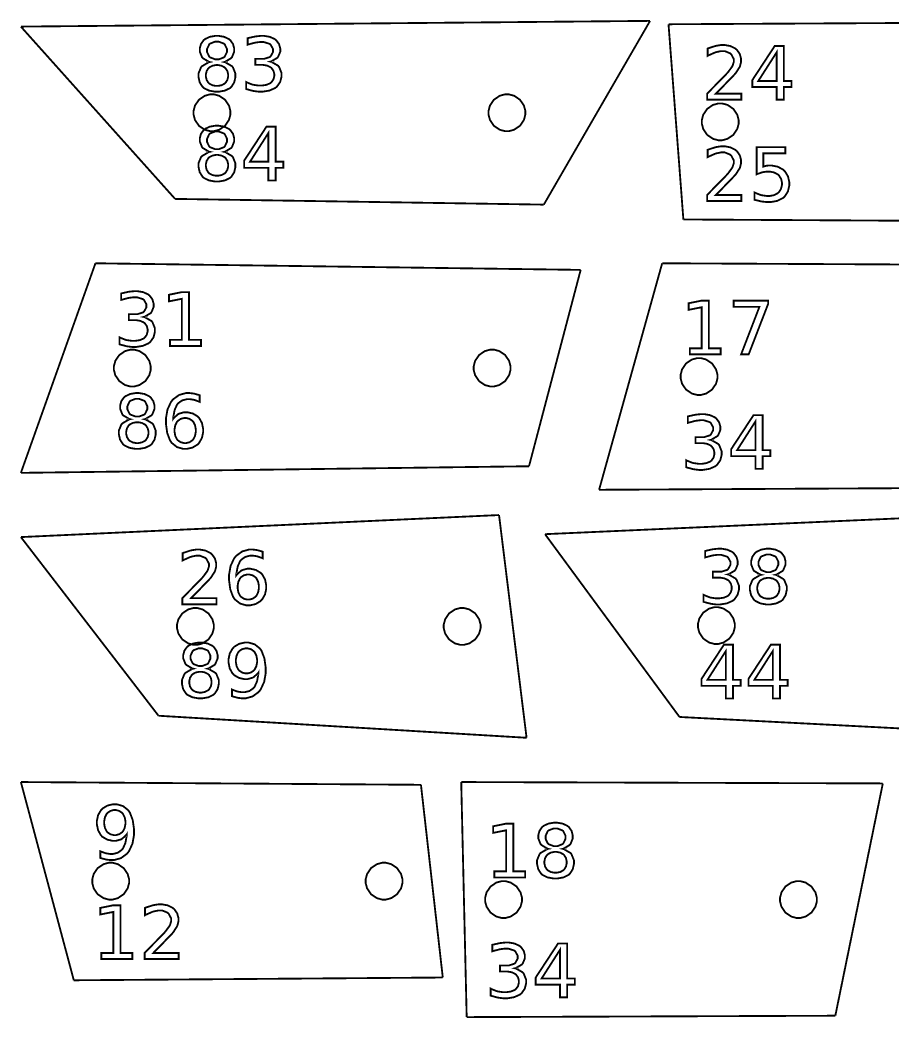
# Model space of a CAD drawing. Extents: x 0 to 51.8, y 1.6 to 26.8.
# Drawn here: x -0.01 to 4.92, y 3.12 to 8.76 of the extents above; entities that cross this region are included whole.
import ezdxf

# ---------------------------------------------------------------- set-up
doc = ezdxf.new("R2010")
doc.units = 0
doc.layers.get('0').update_dxf_attribs({"linetype": 'CONTINUOUS'})

msp = doc.modelspace()

# ---------------------------------------------------------------- linework, layer by layer
at = {"color": 0, "const_width": 0.010417}
for points in [[(0, 8.72185), (3.55479, 8.75418)], [(3.55479, 8.75418), (2.95437, 7.71636)], [(3.65896, 8.73508), (7.17275, 8.75418)], [(3.65896, 8.73508), (3.74289, 7.63254)], [(0, 8.72185), (0.871311, 7.74869)], [(0.871311, 7.74869), (2.95437, 7.71636)], [(3.74289, 7.63254), (7.09657, 7.6135)], [(0.421224, 7.3851), (0, 6.20133)], [(0.421224, 7.3851), (3.16254, 7.34776)], [(3.6231, 7.3851), (3.26671, 6.10574)], [(3.6231, 7.3851), (6.3916, 7.37121)], [(3.16254, 7.34776), (2.87067, 6.23867)], [(0, 6.20133), (2.87067, 6.23867)], [(3.26671, 6.10574), (5.89903, 6.11963)], [(0, 5.8386), (2.70139, 5.96306)], [(2.70139, 5.96306), (2.85704, 4.70503)], [(2.96121, 5.85504), (5.384, 5.96306)], [(0, 5.8386), (0.777669, 4.82949)], [(2.96121, 5.85504), (3.72103, 4.8226)], [(0.777669, 4.82949), (2.85704, 4.70503)], [(3.72103, 4.8226), (5.8035, 4.71457)], [(0, 4.45508), (2.26025, 4.43946)], [(0, 4.45508), (0.299046, 3.33535)], [(2.48779, 4.45508), (4.86968, 4.44721)], [(2.48779, 4.45508), (2.51861, 3.12733)], [(2.26025, 4.43946), (2.38363, 3.35097)], [(4.86968, 4.44721), (4.60129, 3.13519)], [(0.299046, 3.33535), (2.38363, 3.35097)], [(2.51861, 3.12733), (4.60129, 3.13519)]]:
    msp.add_lwpolyline(points, dxfattribs=at)
at = {"color": 1, "const_width": 0.010417}
for points in [[(1.06684, 8.52192), (1.06239, 8.523), (1.02805, 8.54346), (1.02561, 8.54644), (1.02311, 8.54949), (1.01085, 8.5804), (1.01085, 8.59071), (1.01085, 8.5989), (1.01725, 8.62332), (1.03233, 8.64475), (1.03668, 8.64822), (1.04102, 8.65181), (1.06744, 8.66417), (1.09771, 8.66949), (1.10786, 8.66949), (1.11795, 8.66949), (1.14827, 8.66417), (1.1747, 8.65181), (1.17904, 8.64822), (1.18338, 8.64475), (1.19857, 8.62332), (1.20508, 8.5989), (1.20508, 8.59071), (1.20508, 8.57964), (1.19276, 8.54949), (1.19032, 8.54644), (1.18782, 8.54346), (1.15365, 8.523), (1.14931, 8.52192), (1.15424, 8.52078), (1.19276, 8.49815), (1.19553, 8.49479), (1.19824, 8.49149), (1.21202, 8.45719), (1.21202, 8.44575), (1.21202, 8.43599), (1.20524, 8.40662), (1.18956, 8.38178), (1.18511, 8.37782), (1.18061, 8.37392), (1.15229, 8.36025), (1.11892, 8.35439), (1.10786, 8.35439), (1.09673, 8.35439), (1.06342, 8.36025), (1.0351, 8.37392), (1.0306, 8.37782), (1.0261, 8.38178), (1.01036, 8.40662), (1.00369, 8.43599), (1.00369, 8.44575), (1.00369, 8.45801), (1.01758, 8.49149), (1.0204, 8.49479), (1.02317, 8.49815), (1.06185, 8.52078), (1.06684, 8.52192)], [(1.05187, 8.58681), (1.05187, 8.57764), (1.06413, 8.55236), (1.06662, 8.55013), (1.06907, 8.54796), (1.09814, 8.53689), (1.10786, 8.53689), (1.11822, 8.53689), (1.14681, 8.54796), (1.14931, 8.55013), (1.1518, 8.55236), (1.16428, 8.57824), (1.16428, 8.58681), (1.16428, 8.59603), (1.1518, 8.62153), (1.14931, 8.62369), (1.14681, 8.62592), (1.11757, 8.63693), (1.10786, 8.63693), (1.09755, 8.63693), (1.06907, 8.62592), (1.06662, 8.62369), (1.06413, 8.62153), (1.05187, 8.59549), (1.05187, 8.58681)], [(1.40983, 8.52408), (1.41471, 8.52306), (1.45307, 8.50119), (1.45583, 8.49783), (1.45861, 8.49451), (1.47254, 8.46007), (1.47254, 8.44857), (1.47254, 8.43864), (1.46474, 8.40869), (1.44667, 8.38303), (1.44151, 8.3789), (1.43636, 8.37483), (1.40408, 8.36051), (1.36621, 8.35439), (1.35362, 8.35439), (1.3438, 8.35439), (1.31771, 8.35764), (1.31434, 8.35829), (1.31098, 8.35894), (1.27604, 8.36817), (1.27246, 8.36936), (1.27246, 8.40907), (1.27528, 8.40744), (1.30659, 8.39475), (1.31, 8.39388), (1.31337, 8.39307), (1.34272, 8.38889), (1.35254, 8.38889), (1.361, 8.38889), (1.3865, 8.39268), (1.40799, 8.40158), (1.41135, 8.40408), (1.41471, 8.40668), (1.42649, 8.4229), (1.43153, 8.44217), (1.43153, 8.44857), (1.43153, 8.45458), (1.42681, 8.4725), (1.41581, 8.48796), (1.41265, 8.49046), (1.4095, 8.493), (1.39019, 8.50185), (1.36778, 8.50564), (1.36035, 8.50564), (1.32498, 8.50564), (1.32498, 8.5395), (1.36209, 8.5395), (1.37364, 8.5395), (1.4056, 8.54964), (1.40831, 8.55165), (1.41103, 8.55371), (1.42458, 8.5784), (1.42458, 8.58658), (1.42458, 8.59554), (1.41064, 8.62033), (1.40787, 8.6224), (1.40511, 8.62451), (1.37153, 8.63499), (1.36035, 8.63499), (1.35129, 8.63499), (1.32731, 8.63194), (1.32411, 8.63129), (1.32086, 8.63069), (1.28543, 8.6211), (1.28158, 8.61979), (1.28158, 8.65647), (1.28548, 8.65756), (1.32199, 8.66569), (1.32541, 8.66624), (1.32883, 8.66678), (1.3552, 8.66949), (1.36404, 8.66949), (1.37451, 8.66949), (1.40593, 8.66417), (1.43349, 8.65181), (1.43804, 8.64822), (1.4426, 8.64469), (1.45856, 8.62321), (1.46539, 8.59885), (1.46539, 8.59071), (1.46539, 8.58008), (1.45324, 8.55111), (1.45085, 8.54818), (1.44846, 8.54531), (1.41428, 8.52522), (1.40983, 8.52408)], [(3.92692, 8.34332), (4.07036, 8.34332), (4.07036, 8.30881), (3.87765, 8.30881), (3.87765, 8.34332), (3.88151, 8.34739), (3.90511, 8.37175), (3.93451, 8.40164), (3.94125, 8.40842), (3.94797, 8.41525), (3.97418, 8.44194), (3.99029, 8.45899), (3.99203, 8.46094), (3.99528, 8.46463), (4.01828, 8.49593), (4.01958, 8.49849), (4.02089, 8.50108), (4.02761, 8.52175), (4.02761, 8.52865), (4.02761, 8.53851), (4.01329, 8.56565), (4.01047, 8.56814), (4.00765, 8.57075), (3.97657, 8.58356), (3.96619, 8.58356), (3.956, 8.58356), (3.92899, 8.57796), (3.9254, 8.57682), (3.92182, 8.57574), (3.88368, 8.55871), (3.87961, 8.55643), (3.87961, 8.59788), (3.88374, 8.59956), (3.92225, 8.61203), (3.92583, 8.61285), (3.92942, 8.61372), (3.95649, 8.61806), (3.96556, 8.61806), (3.97607, 8.61806), (4.00782, 8.61214), (4.03597, 8.59836), (4.04064, 8.5944), (4.04531, 8.5905), (4.06174, 8.56694), (4.06885, 8.54036), (4.06885, 8.53147), (4.06885, 8.52257), (4.06288, 8.49869), (4.06168, 8.49588), (4.06049, 8.49311), (4.03933, 8.46018), (4.03629, 8.45638), (4.03543, 8.4554), (4.02556, 8.44493), (4.00831, 8.42703), (4.00375, 8.42231), (3.99918, 8.41764), (3.97092, 8.38846), (3.93517, 8.35178), (3.92692, 8.34332)], [(4.25906, 8.61263), (4.31071, 8.61263), (4.31071, 8.41471), (4.35411, 8.41471), (4.35411, 8.38043), (4.31071, 8.38043), (4.31071, 8.30881), (4.26992, 8.30881), (4.26992, 8.38043), (4.13276, 8.38043), (4.13276, 8.42014), (4.25906, 8.61263)], [(4.26992, 8.57682), (4.16618, 8.41471), (4.26992, 8.41471), (4.26992, 8.57682)], [(1.10786, 8.50456), (1.10129, 8.50456), (1.08165, 8.5006), (1.06462, 8.49138), (1.06185, 8.48872), (1.05903, 8.48611), (1.04926, 8.47017), (1.04514, 8.45187), (1.04514, 8.44575), (1.04514, 8.43961), (1.04926, 8.42117), (1.05903, 8.40517), (1.06185, 8.40256), (1.06462, 8.39996), (1.08165, 8.39085), (1.10129, 8.38693), (1.10786, 8.38693), (1.11437, 8.38693), (1.13406, 8.39085), (1.15126, 8.39996), (1.15408, 8.40256), (1.1569, 8.40522), (1.16677, 8.42128), (1.17101, 8.43967), (1.17101, 8.44575), (1.17101, 8.45187), (1.16677, 8.47017), (1.1569, 8.48611), (1.15408, 8.48872), (1.15126, 8.49138), (1.13412, 8.5006), (1.11442, 8.50456), (1.10786, 8.50456)], [(1.06684, 8.01454), (1.06239, 8.01563), (1.02805, 8.03608), (1.02561, 8.03907), (1.02311, 8.0421), (1.01085, 8.07303), (1.01085, 8.08333), (1.01085, 8.09153), (1.01725, 8.11594), (1.03233, 8.13737), (1.03668, 8.14085), (1.04102, 8.14442), (1.06744, 8.15679), (1.09771, 8.16211), (1.10786, 8.16211), (1.11795, 8.16211), (1.14827, 8.15679), (1.1747, 8.14442), (1.17904, 8.14085), (1.18338, 8.13737), (1.19857, 8.11594), (1.20508, 8.09153), (1.20508, 8.08333), (1.20508, 8.07226), (1.19276, 8.0421), (1.19032, 8.03907), (1.18782, 8.03608), (1.15365, 8.01563), (1.14931, 8.01454), (1.15424, 8.0134), (1.19276, 7.99078), (1.19553, 7.98742), (1.19824, 7.9841), (1.21202, 7.94982), (1.21202, 7.93837), (1.21202, 7.9286), (1.20524, 7.89925), (1.18956, 7.8744), (1.18511, 7.87044), (1.18061, 7.86654), (1.15229, 7.85286), (1.11892, 7.847), (1.10786, 7.847), (1.09673, 7.847), (1.06342, 7.85286), (1.0351, 7.86654), (1.0306, 7.87044), (1.0261, 7.8744), (1.01036, 7.89925), (1.00369, 7.9286), (1.00369, 7.93837), (1.00369, 7.95063), (1.01758, 7.9841), (1.0204, 7.98742), (1.02317, 7.99078), (1.06185, 8.0134), (1.06684, 8.01454)], [(1.05187, 8.07943), (1.05187, 8.07026), (1.06413, 8.04497), (1.06662, 8.04275), (1.06907, 8.04058), (1.09814, 8.02951), (1.10786, 8.02951), (1.11822, 8.02951), (1.14681, 8.04058), (1.14931, 8.04275), (1.1518, 8.04497), (1.16428, 8.07086), (1.16428, 8.07943), (1.16428, 8.08865), (1.1518, 8.11415), (1.14931, 8.11632), (1.14681, 8.11854), (1.11757, 8.12956), (1.10786, 8.12956), (1.09755, 8.12956), (1.06907, 8.11854), (1.06662, 8.11632), (1.06413, 8.11415), (1.05187, 8.08811), (1.05187, 8.07943)], [(1.38748, 8.15668), (1.43912, 8.15668), (1.43912, 7.95876), (1.48253, 7.95876), (1.48253, 7.92449), (1.43912, 7.92449), (1.43912, 7.85286), (1.39833, 7.85286), (1.39833, 7.92449), (1.26118, 7.92449), (1.26118, 7.96419), (1.38748, 8.15668)], [(1.39833, 8.12088), (1.2946, 7.95876), (1.39833, 7.95876), (1.39833, 8.12088)], [(3.92692, 7.77121), (4.07036, 7.77121), (4.07036, 7.73671), (3.87765, 7.73671), (3.87765, 7.77121), (3.88151, 7.77528), (3.90511, 7.79964), (3.93451, 7.82954), (3.94125, 7.83632), (3.94797, 7.84315), (3.97418, 7.86985), (3.99029, 7.88687), (3.99203, 7.88883), (3.99528, 7.89253), (4.01828, 7.92383), (4.01958, 7.92637), (4.02089, 7.92899), (4.02761, 7.94965), (4.02761, 7.95654), (4.02761, 7.96642), (4.01329, 7.99354), (4.01047, 7.99604), (4.00765, 7.99864), (3.97657, 8.01144), (3.96619, 8.01144), (3.956, 8.01144), (3.92899, 8.00586), (3.9254, 8.00472), (3.92182, 8.00364), (3.88368, 7.9866), (3.87961, 7.98432), (3.87961, 8.02576), (3.88374, 8.02746), (3.92225, 8.03993), (3.92583, 8.04075), (3.92942, 8.04161), (3.95649, 8.04596), (3.96556, 8.04596), (3.97607, 8.04596), (4.00782, 8.04004), (4.03597, 8.02626), (4.04064, 8.02229), (4.04531, 8.01839), (4.06174, 7.99485), (4.06885, 7.96826), (4.06885, 7.95936), (4.06885, 7.95047), (4.06288, 7.9266), (4.06168, 7.92378), (4.06049, 7.92101), (4.03933, 7.88807), (4.03629, 7.88428), (4.03543, 7.88331), (4.02556, 7.87283), (4.00831, 7.85493), (4.00375, 7.85021), (3.99918, 7.84554), (3.97092, 7.81635), (3.93517, 7.77968), (3.92692, 7.77121)], [(4.15728, 8.04053), (4.31874, 8.04053), (4.31874, 8.00581), (4.19504, 8.00581), (4.19504, 7.93138), (4.1965, 7.93192), (4.21132, 7.93571), (4.21283, 7.93593), (4.21431, 7.93619), (4.22667, 7.93744), (4.23085, 7.93744), (4.24219, 7.93744), (4.27632, 7.93044), (4.30637, 7.91411), (4.31136, 7.90944), (4.31629, 7.90483), (4.33361, 7.87674), (4.3411, 7.84483), (4.3411, 7.83415), (4.3411, 7.82329), (4.33344, 7.79058), (4.3156, 7.76253), (4.31049, 7.75797), (4.30539, 7.75347), (4.27376, 7.73763), (4.23682, 7.73085), (4.22456, 7.73085), (4.21479, 7.73085), (4.18875, 7.73356), (4.18549, 7.7341), (4.18218, 7.73465), (4.148, 7.74278), (4.14447, 7.74388), (4.14447, 7.7851), (4.14751, 7.78347), (4.17919, 7.771), (4.18246, 7.77012), (4.18571, 7.76938), (4.21419, 7.76535), (4.22368, 7.76535), (4.2315, 7.76535), (4.2551, 7.76997), (4.27582, 7.78076), (4.27924, 7.78381), (4.28267, 7.78694), (4.29465, 7.80572), (4.29986, 7.82704), (4.29986, 7.83415), (4.29986, 7.84125), (4.29465, 7.86253), (4.28267, 7.88124), (4.27924, 7.88428), (4.27582, 7.88743), (4.2551, 7.89828), (4.2315, 7.90294), (4.22368, 7.90294), (4.21544, 7.90294), (4.19342, 7.8999), (4.19069, 7.89925), (4.18799, 7.89865), (4.1601, 7.88926), (4.15728, 7.88797), (4.15728, 8.04053)], [(1.10786, 7.99718), (1.10129, 7.99718), (1.08165, 7.99322), (1.06462, 7.984), (1.06185, 7.98133), (1.05903, 7.97874), (1.04926, 7.96278), (1.04514, 7.9445), (1.04514, 7.93837), (1.04514, 7.93224), (1.04926, 7.91379), (1.05903, 7.89779), (1.06185, 7.89518), (1.06462, 7.89258), (1.08165, 7.88346), (1.10129, 7.87956), (1.10786, 7.87956), (1.11437, 7.87956), (1.13406, 7.88346), (1.15126, 7.89258), (1.15408, 7.89518), (1.1569, 7.89785), (1.16677, 7.9139), (1.17101, 7.93229), (1.17101, 7.93837), (1.17101, 7.9445), (1.16677, 7.96278), (1.1569, 7.97874), (1.15408, 7.98133), (1.15126, 7.984), (1.13412, 7.99322), (1.11442, 7.99718), (1.10786, 7.99718)], [(0.694444, 7.08208), (0.699328, 7.08106), (0.737685, 7.05919), (0.740451, 7.05583), (0.743218, 7.05251), (0.757161, 7.01807), (0.757161, 7.00657), (0.757161, 6.99664), (0.749349, 6.96669), (0.731282, 6.94103), (0.726129, 6.9369), (0.720975, 6.93283), (0.688693, 6.91851), (0.650825, 6.91238), (0.638237, 6.91238), (0.628418, 6.91238), (0.602322, 6.91564), (0.598958, 6.91629), (0.595594, 6.91694), (0.560656, 6.92617), (0.557075, 6.92736), (0.557075, 6.96707), (0.559896, 6.96544), (0.5912, 6.95275), (0.594618, 6.95188), (0.597982, 6.95107), (0.627333, 6.94689), (0.637153, 6.94689), (0.645617, 6.94689), (0.671115, 6.95068), (0.6926, 6.95958), (0.695964, 6.96208), (0.699328, 6.96468), (0.7111, 6.9809), (0.716146, 7.00017), (0.716146, 7.00657), (0.716146, 7.01258), (0.711426, 7.03049), (0.700412, 7.04596), (0.697265, 7.04844), (0.694119, 7.051), (0.674804, 7.05985), (0.652399, 7.06364), (0.644965, 7.06364), (0.609592, 7.06364), (0.609592, 7.0975), (0.646701, 7.0975), (0.658257, 7.0975), (0.690213, 7.10764), (0.692925, 7.10965), (0.695637, 7.11171), (0.709201, 7.13639), (0.709201, 7.14458), (0.709201, 7.15354), (0.695258, 7.17833), (0.692492, 7.18039), (0.689725, 7.18251), (0.656142, 7.19299), (0.644965, 7.19299), (0.635906, 7.19299), (0.611925, 7.18994), (0.608724, 7.18929), (0.605469, 7.18869), (0.570042, 7.1791), (0.566189, 7.17779), (0.566189, 7.21446), (0.570096, 7.21556), (0.606608, 7.22368), (0.610026, 7.22424), (0.613444, 7.22478), (0.639811, 7.22749), (0.648654, 7.22749), (0.659125, 7.22749), (0.690539, 7.22217), (0.718099, 7.20979), (0.722657, 7.20622), (0.727214, 7.20269), (0.743164, 7.18121), (0.75, 7.15685), (0.75, 7.14871), (0.75, 7.13807), (0.737847, 7.1091), (0.73546, 7.10618), (0.733074, 7.10331), (0.698893, 7.08322), (0.694444, 7.08208)], [(0.842339, 6.95275), (0.909614, 6.95275), (0.909614, 7.18451), (0.836481, 7.16997), (0.836481, 7.20731), (0.909179, 7.22206), (0.950196, 7.22206), (0.950196, 6.95275), (1.01725, 6.95275), (1.01725, 6.91824), (0.842339, 6.91824), (0.842339, 6.95275)], [(3.77892, 6.90489), (3.84619, 6.90489), (3.84619, 7.13667), (3.77306, 7.12213), (3.77306, 7.15944), (3.84576, 7.17421), (3.88678, 7.17421), (3.88678, 6.90489), (3.95383, 6.90489), (3.95383, 6.87039), (3.77892, 6.87039), (3.77892, 6.90489)], [(4.02686, 7.17421), (4.22217, 7.17421), (4.22217, 7.15662), (4.11171, 6.87039), (4.06896, 6.87039), (4.17269, 7.13949), (4.02686, 7.13949), (4.02686, 7.17421)], [(0.616754, 6.5045), (0.612304, 6.50558), (0.577963, 6.52604), (0.575521, 6.52903), (0.573025, 6.53207), (0.560764, 6.56299), (0.560764, 6.57329), (0.560764, 6.58149), (0.567165, 6.6059), (0.582249, 6.62733), (0.586589, 6.63081), (0.590929, 6.63439), (0.61735, 6.64675), (0.647624, 6.65207), (0.657769, 6.65207), (0.66786, 6.65207), (0.698188, 6.64675), (0.72461, 6.63439), (0.72895, 6.63081), (0.73329, 6.62733), (0.748481, 6.6059), (0.754992, 6.58149), (0.754992, 6.57329), (0.754992, 6.56222), (0.742676, 6.53207), (0.740235, 6.52903), (0.737739, 6.52604), (0.70356, 6.50558), (0.699219, 6.5045), (0.704156, 6.50336), (0.742676, 6.48074), (0.745443, 6.47738), (0.748156, 6.47407), (0.761936, 6.43978), (0.761936, 6.42833), (0.761936, 6.41857), (0.755154, 6.38921), (0.739475, 6.36436), (0.735026, 6.3604), (0.730524, 6.3565), (0.702203, 6.34283), (0.668837, 6.33697), (0.657769, 6.33697), (0.646647, 6.33697), (0.613336, 6.34283), (0.585015, 6.3565), (0.580513, 6.3604), (0.57601, 6.36436), (0.560275, 6.38921), (0.553603, 6.41857), (0.553603, 6.42833), (0.553603, 6.4406), (0.567492, 6.47407), (0.570313, 6.47738), (0.573079, 6.48074), (0.611763, 6.50336), (0.616754, 6.5045)], [(1.00987, 6.63992), (1.00987, 6.60238), (1.00727, 6.60363), (0.981011, 6.61301), (0.978407, 6.61367), (0.975803, 6.61431), (0.954482, 6.61757), (0.947374, 6.61757), (0.938368, 6.61757), (0.91135, 6.61068), (0.888672, 6.59462), (0.885092, 6.59), (0.881511, 6.58544), (0.868326, 6.55561), (0.861274, 6.51639), (0.860786, 6.50711), (0.862739, 6.51004), (0.887696, 6.5325), (0.890733, 6.53401), (0.893772, 6.53564), (0.921442, 6.54357), (0.930664, 6.54357), (0.940864, 6.54357), (0.971571, 6.53662), (0.998481, 6.52046), (1.00293, 6.51579), (1.00738, 6.51118), (1.02295, 6.48301), (1.02962, 6.45096), (1.02962, 6.44026), (1.02962, 6.42974), (1.02262, 6.39806), (1.00646, 6.3699), (1.00184, 6.36518), (0.997233, 6.36051), (0.969618, 6.34403), (0.938585, 6.33697), (0.928276, 6.33697), (0.916613, 6.33697), (0.881728, 6.34706), (0.852214, 6.37061), (0.847547, 6.37733), (0.842882, 6.38406), (0.82666, 6.42676), (0.819769, 6.47743), (0.819769, 6.49431), (0.819769, 6.51053), (0.828233, 6.55903), (0.848144, 6.602), (0.853842, 6.6091), (0.859538, 6.61626), (0.893881, 6.64133), (0.932671, 6.65207), (0.945637, 6.65207), (0.95345, 6.65207), (0.974283, 6.64958), (0.976887, 6.64903), (0.979492, 6.64854), (1.007, 6.64094), (1.00987, 6.63992)], [(0.601779, 6.56939), (0.601779, 6.56022), (0.61404, 6.53494), (0.616536, 6.53271), (0.618978, 6.53054), (0.648058, 6.51947), (0.657769, 6.51947), (0.668132, 6.51947), (0.696724, 6.53054), (0.699219, 6.53271), (0.701714, 6.53494), (0.714193, 6.56082), (0.714193, 6.56939), (0.714193, 6.57861), (0.701714, 6.60411), (0.699219, 6.60628), (0.696724, 6.60851), (0.667481, 6.61951), (0.657769, 6.61951), (0.647461, 6.61951), (0.618978, 6.60851), (0.616536, 6.60628), (0.61404, 6.60411), (0.601779, 6.57807), (0.601779, 6.56939)], [(0.657769, 6.48714), (0.651204, 6.48714), (0.631565, 6.48318), (0.614529, 6.47396), (0.611763, 6.47131), (0.608942, 6.46869), (0.599175, 6.45275), (0.595053, 6.43446), (0.595053, 6.42833), (0.595053, 6.42219), (0.599175, 6.40375), (0.608942, 6.38775), (0.611763, 6.38514), (0.614529, 6.38254), (0.631565, 6.37343), (0.651204, 6.36951), (0.657769, 6.36951), (0.664279, 6.36951), (0.683974, 6.37343), (0.701172, 6.38254), (0.703993, 6.38514), (0.706814, 6.38781), (0.716689, 6.40386), (0.720921, 6.42225), (0.720921, 6.42833), (0.720921, 6.43446), (0.716689, 6.45275), (0.706814, 6.46869), (0.703993, 6.47131), (0.701172, 6.47396), (0.684028, 6.48318), (0.664333, 6.48714), (0.657769, 6.48714)], [(0.928276, 6.51101), (0.922038, 6.51101), (0.903321, 6.50629), (0.886936, 6.49528), (0.884224, 6.49214), (0.881511, 6.48899), (0.872125, 6.46972), (0.868164, 6.44764), (0.868164, 6.44026), (0.868164, 6.43294), (0.872125, 6.41092), (0.881511, 6.3916), (0.884224, 6.3884), (0.886936, 6.38525), (0.903321, 6.37424), (0.922038, 6.36951), (0.928276, 6.36951), (0.934407, 6.36951), (0.952908, 6.37424), (0.969185, 6.38525), (0.971897, 6.3884), (0.97461, 6.3916), (0.984104, 6.41092), (0.988172, 6.43294), (0.988172, 6.44026), (0.988172, 6.44764), (0.984104, 6.46972), (0.97461, 6.48899), (0.971897, 6.49214), (0.969185, 6.49528), (0.952908, 6.50629), (0.934407, 6.51101), (0.928276, 6.51101)], [(3.89632, 6.38764), (3.90121, 6.38661), (3.93956, 6.36475), (3.94233, 6.36139), (3.9451, 6.35807), (3.95904, 6.32362), (3.95904, 6.31212), (3.95904, 6.30219), (3.95122, 6.27225), (3.93317, 6.24658), (3.928, 6.24246), (3.92285, 6.23839), (3.89057, 6.22407), (3.85271, 6.21793), (3.84011, 6.21793), (3.83029, 6.21793), (3.80419, 6.22119), (3.80083, 6.22185), (3.79747, 6.2225), (3.76253, 6.23172), (3.75896, 6.23292), (3.75896, 6.27263), (3.76178, 6.271), (3.79308, 6.25831), (3.7965, 6.25743), (3.79986, 6.25662), (3.82921, 6.25244), (3.83903, 6.25244), (3.8475, 6.25244), (3.87299, 6.25624), (3.89447, 6.26514), (3.89785, 6.26764), (3.90121, 6.27024), (3.91297, 6.28646), (3.91803, 6.30572), (3.91803, 6.31212), (3.91803, 6.31814), (3.91331, 6.33604), (3.90229, 6.35151), (3.89914, 6.354), (3.896, 6.35656), (3.87668, 6.3654), (3.85428, 6.36919), (3.84685, 6.36919), (3.81147, 6.36919), (3.81147, 6.40306), (3.84858, 6.40306), (3.86014, 6.40306), (3.89208, 6.41319), (3.89481, 6.41521), (3.89751, 6.41726), (3.91108, 6.44194), (3.91108, 6.45014), (3.91108, 6.4591), (3.89714, 6.48389), (3.89437, 6.48594), (3.8916, 6.48807), (3.85801, 6.49854), (3.84685, 6.49854), (3.83778, 6.49854), (3.81381, 6.4955), (3.8106, 6.49485), (3.80735, 6.49425), (3.77192, 6.48465), (3.76807, 6.48335), (3.76807, 6.52001), (3.77197, 6.52111), (3.80849, 6.52924), (3.8119, 6.52979), (3.81532, 6.53033), (3.84169, 6.53304), (3.85053, 6.53304), (3.861, 6.53304), (3.89242, 6.52772), (3.91997, 6.51535), (3.92453, 6.51178), (3.9291, 6.50825), (3.94504, 6.48676), (3.95188, 6.4624), (3.95188, 6.45426), (3.95188, 6.44363), (3.93972, 6.41465), (3.93733, 6.41174), (3.93494, 6.40886), (3.90076, 6.38878), (3.89632, 6.38764)], [(4.13926, 6.52761), (4.19092, 6.52761), (4.19092, 6.32969), (4.23432, 6.32969), (4.23432, 6.29542), (4.19092, 6.29542), (4.19092, 6.22379), (4.15012, 6.22379), (4.15012, 6.29542), (4.01297, 6.29542), (4.01297, 6.33513), (4.13926, 6.52761)], [(4.15012, 6.49181), (4.04639, 6.32969), (4.15012, 6.32969), (4.15012, 6.49181)], [(0.961697, 5.49354), (1.10514, 5.49354), (1.10514, 5.45904), (0.912435, 5.45904), (0.912435, 5.49354), (0.916288, 5.49761), (0.939887, 5.52197), (0.969293, 5.55186), (0.976019, 5.55865), (0.982747, 5.56549), (1.00895, 5.59218), (1.02507, 5.60921), (1.0268, 5.61117), (1.03006, 5.61486), (1.05306, 5.64615), (1.05436, 5.64871), (1.05566, 5.65132), (1.06239, 5.67199), (1.06239, 5.67888), (1.06239, 5.68875), (1.04807, 5.71588), (1.04525, 5.71837), (1.04243, 5.72097), (1.01134, 5.73378), (1.00098, 5.73378), (0.990776, 5.73378), (0.963758, 5.72819), (0.960178, 5.72706), (0.956597, 5.72597), (0.918457, 5.70893), (0.914387, 5.70665), (0.914387, 5.7481), (0.918511, 5.74978), (0.957032, 5.76226), (0.960613, 5.76307), (0.964193, 5.76394), (0.991265, 5.76828), (1.00032, 5.76828), (1.01085, 5.76828), (1.04259, 5.76237), (1.07075, 5.74858), (1.07541, 5.74463), (1.08008, 5.74072), (1.09652, 5.71718), (1.10362, 5.6906), (1.10362, 5.68169), (1.10362, 5.67279), (1.09766, 5.64893), (1.09646, 5.64611), (1.09527, 5.64333), (1.07411, 5.6104), (1.07107, 5.60661), (1.0702, 5.60563), (1.06033, 5.59517), (1.04308, 5.57726), (1.03852, 5.57254), (1.03396, 5.56787), (1.0057, 5.53868), (0.969943, 5.50201), (0.961697, 5.49354)], [(1.36632, 5.75613), (1.36632, 5.71858), (1.36372, 5.71983), (1.33746, 5.72922), (1.33485, 5.72987), (1.33225, 5.73053), (1.31093, 5.73378), (1.30382, 5.73378), (1.29481, 5.73378), (1.2678, 5.72689), (1.24512, 5.71083), (1.24154, 5.70622), (1.23796, 5.70167), (1.22477, 5.67182), (1.21772, 5.6326), (1.21723, 5.62332), (1.21918, 5.62625), (1.24414, 5.64871), (1.24718, 5.65022), (1.25022, 5.65186), (1.27789, 5.65978), (1.28711, 5.65978), (1.29731, 5.65978), (1.32802, 5.65283), (1.35493, 5.63667), (1.35938, 5.632), (1.36382, 5.62739), (1.37939, 5.59924), (1.38607, 5.56717), (1.38607, 5.55647), (1.38607, 5.54596), (1.37907, 5.51426), (1.3629, 5.48611), (1.35829, 5.48139), (1.35368, 5.47672), (1.32606, 5.46024), (1.29503, 5.45318), (1.28472, 5.45318), (1.27306, 5.45318), (1.23817, 5.46326), (1.20866, 5.48682), (1.20399, 5.49354), (1.19933, 5.50028), (1.18311, 5.54297), (1.17622, 5.59364), (1.17622, 5.61051), (1.17622, 5.62674), (1.18468, 5.67524), (1.20459, 5.71821), (1.21029, 5.72532), (1.21598, 5.73247), (1.25033, 5.75754), (1.28912, 5.76828), (1.30208, 5.76828), (1.3099, 5.76828), (1.33073, 5.76579), (1.33333, 5.76525), (1.33594, 5.76476), (1.36344, 5.75717), (1.36632, 5.75613)], [(3.99425, 5.62765), (3.99914, 5.62663), (4.03749, 5.60476), (4.04025, 5.6014), (4.04303, 5.5981), (4.05697, 5.56364), (4.05697, 5.55214), (4.05697, 5.54221), (4.04915, 5.51226), (4.03108, 5.4866), (4.02593, 5.48247), (4.02078, 5.4784), (3.9885, 5.46408), (3.95063, 5.45796), (3.93804, 5.45796), (3.92822, 5.45796), (3.90213, 5.46121), (3.89876, 5.46186), (3.8954, 5.46251), (3.86046, 5.47174), (3.85688, 5.47293), (3.85688, 5.51264), (3.85969, 5.51101), (3.891, 5.49832), (3.89442, 5.49744), (3.89779, 5.49664), (3.92714, 5.49246), (3.93696, 5.49246), (3.94542, 5.49246), (3.97092, 5.49625), (3.9924, 5.50515), (3.99576, 5.50765), (3.99914, 5.51025), (4.0109, 5.52647), (4.01594, 5.54574), (4.01594, 5.55214), (4.01594, 5.55817), (4.01124, 5.57607), (4.00022, 5.59153), (3.99707, 5.59403), (3.99393, 5.59657), (3.97461, 5.60542), (3.95221, 5.60921), (3.94476, 5.60921), (3.9094, 5.60921), (3.9094, 5.64307), (3.9465, 5.64307), (3.95806, 5.64307), (3.99001, 5.65321), (3.99274, 5.65522), (3.99544, 5.65728), (4.009, 5.68197), (4.009, 5.69015), (4.009, 5.69911), (3.99507, 5.7239), (3.99229, 5.72597), (3.98953, 5.72808), (3.95594, 5.73856), (3.94476, 5.73856), (3.93571, 5.73856), (3.91174, 5.73551), (3.90853, 5.73486), (3.90528, 5.73426), (3.86985, 5.72467), (3.866, 5.72336), (3.866, 5.76004), (3.8699, 5.76112), (3.90642, 5.76926), (3.90983, 5.76981), (3.91325, 5.77035), (3.93961, 5.77306), (3.94846, 5.77306), (3.95893, 5.77306), (3.99035, 5.76774), (4.0179, 5.75537), (4.02246, 5.75179), (4.02701, 5.74826), (4.04297, 5.72678), (4.04981, 5.70242), (4.04981, 5.69428), (4.04981, 5.68365), (4.03765, 5.65468), (4.03526, 5.65175), (4.03288, 5.64887), (3.99869, 5.62879), (3.99425, 5.62765)], [(4.18186, 5.62549), (4.1774, 5.62657), (4.14307, 5.64703), (4.14063, 5.65001), (4.13813, 5.65306), (4.12587, 5.68397), (4.12587, 5.69428), (4.12587, 5.70247), (4.13226, 5.72689), (4.14735, 5.74832), (4.15169, 5.75179), (4.15603, 5.75537), (4.18246, 5.76774), (4.21272, 5.77306), (4.22287, 5.77306), (4.23296, 5.77306), (4.26329, 5.76774), (4.28971, 5.75537), (4.29406, 5.75179), (4.29839, 5.74832), (4.31358, 5.72689), (4.3201, 5.70247), (4.3201, 5.69428), (4.3201, 5.68321), (4.30778, 5.65306), (4.30533, 5.65001), (4.30285, 5.64703), (4.26867, 5.62657), (4.26432, 5.62549), (4.26926, 5.62435), (4.30778, 5.60172), (4.31054, 5.59836), (4.31326, 5.59506), (4.32704, 5.56076), (4.32704, 5.54932), (4.32704, 5.53956), (4.32026, 5.51019), (4.30458, 5.48535), (4.30013, 5.48139), (4.29563, 5.47749), (4.26731, 5.46382), (4.23394, 5.45796), (4.22287, 5.45796), (4.21175, 5.45796), (4.17844, 5.46382), (4.15012, 5.47749), (4.14561, 5.48139), (4.14111, 5.48535), (4.12538, 5.51019), (4.11871, 5.53956), (4.11871, 5.54932), (4.11871, 5.56158), (4.1326, 5.59506), (4.13542, 5.59836), (4.13818, 5.60172), (4.17686, 5.62435), (4.18186, 5.62549)], [(4.16689, 5.69038), (4.16689, 5.68121), (4.17914, 5.65593), (4.18164, 5.65369), (4.18408, 5.65153), (4.21317, 5.64046), (4.22287, 5.64046), (4.23324, 5.64046), (4.26183, 5.65153), (4.26432, 5.65369), (4.26682, 5.65593), (4.27929, 5.68181), (4.27929, 5.69038), (4.27929, 5.6996), (4.26682, 5.7251), (4.26432, 5.72726), (4.26183, 5.72949), (4.23258, 5.7405), (4.22287, 5.7405), (4.21257, 5.7405), (4.18408, 5.72949), (4.18164, 5.72726), (4.17914, 5.7251), (4.16689, 5.69906), (4.16689, 5.69038)], [(1.28472, 5.62722), (1.27848, 5.62722), (1.25977, 5.6225), (1.24338, 5.61149), (1.24067, 5.60835), (1.23796, 5.60519), (1.22857, 5.58594), (1.22461, 5.56386), (1.22461, 5.55647), (1.22461, 5.54915), (1.22857, 5.52713), (1.23796, 5.50782), (1.24067, 5.50461), (1.24338, 5.50146), (1.25977, 5.49046), (1.27848, 5.48574), (1.28472, 5.48574), (1.29085, 5.48574), (1.30935, 5.49046), (1.32563, 5.50146), (1.32834, 5.50461), (1.33105, 5.50782), (1.34055, 5.52713), (1.34462, 5.54915), (1.34462, 5.55647), (1.34462, 5.56386), (1.34055, 5.58594), (1.33105, 5.60519), (1.32834, 5.60835), (1.32563, 5.61149), (1.30935, 5.6225), (1.29085, 5.62722), (1.28472, 5.62722)], [(4.22287, 5.60813), (4.21631, 5.60813), (4.19667, 5.60417), (4.17964, 5.59494), (4.17686, 5.59229), (4.17404, 5.58968), (4.16428, 5.57374), (4.16015, 5.55544), (4.16015, 5.54932), (4.16015, 5.54318), (4.16428, 5.52474), (4.17404, 5.50874), (4.17686, 5.50613), (4.17964, 5.50353), (4.19667, 5.49442), (4.21631, 5.4905), (4.22287, 5.4905), (4.22939, 5.4905), (4.24908, 5.49442), (4.26628, 5.50353), (4.2691, 5.50613), (4.27192, 5.50879), (4.28179, 5.52485), (4.28603, 5.54324), (4.28603, 5.54932), (4.28603, 5.55544), (4.28179, 5.57374), (4.27192, 5.58968), (4.2691, 5.59229), (4.26628, 5.59494), (4.24914, 5.60417), (4.22944, 5.60813), (4.22287, 5.60813)], [(0.973199, 5.09532), (0.96875, 5.0964), (0.934407, 5.11686), (0.931967, 5.11985), (0.929471, 5.12289), (0.91721, 5.15381), (0.91721, 5.16411), (0.91721, 5.17231), (0.923611, 5.19672), (0.938693, 5.21815), (0.943033, 5.22163), (0.947374, 5.22521), (0.973796, 5.23757), (1.00407, 5.24289), (1.01421, 5.24289), (1.02431, 5.24289), (1.05463, 5.23757), (1.08105, 5.22521), (1.08539, 5.22163), (1.08973, 5.21815), (1.10493, 5.19672), (1.11144, 5.17231), (1.11144, 5.16411), (1.11144, 5.15306), (1.09912, 5.12289), (1.09668, 5.11985), (1.09418, 5.11686), (1.06, 5.0964), (1.05566, 5.09532), (1.0606, 5.09418), (1.09912, 5.07156), (1.10189, 5.06819), (1.1046, 5.06489), (1.11838, 5.0306), (1.11838, 5.01915), (1.11838, 5.00939), (1.1116, 4.98004), (1.09592, 4.95518), (1.09147, 4.95122), (1.08697, 4.94732), (1.05865, 4.93365), (1.02528, 4.92779), (1.01421, 4.92779), (1.00309, 4.92779), (0.969781, 4.93365), (0.941461, 4.94732), (0.936957, 4.95122), (0.932454, 4.95518), (0.916721, 4.98004), (0.910047, 5.00939), (0.910047, 5.01915), (0.910047, 5.03142), (0.923936, 5.06489), (0.926758, 5.06819), (0.929525, 5.07156), (0.968207, 5.09418), (0.973199, 5.09532)], [(1.19293, 4.93994), (1.19293, 4.97749), (1.19548, 4.97629), (1.22152, 4.96685), (1.22418, 4.96619), (1.22678, 4.96556), (1.24826, 4.96229), (1.25543, 4.96229), (1.26432, 4.96229), (1.29118, 4.96913), (1.31391, 4.98508), (1.31749, 4.98964), (1.32107, 4.99419), (1.33431, 5.02408), (1.34147, 5.06347), (1.34201, 5.07275), (1.34006, 5.06988), (1.3151, 5.04747), (1.31207, 5.04585), (1.30903, 5.04432), (1.28136, 5.03651), (1.27214, 5.03651), (1.26188, 5.03651), (1.23128, 5.0434), (1.20432, 5.05951), (1.19987, 5.06407), (1.19542, 5.06868), (1.17996, 5.09674), (1.17339, 5.1289), (1.17339, 5.1396), (1.17339, 5.15012), (1.18023, 5.18164), (1.19634, 5.20979), (1.20096, 5.21446), (1.20557, 5.21924), (1.23324, 5.23579), (1.26432, 5.24289), (1.27474, 5.24289), (1.28635, 5.24289), (1.32118, 5.23281), (1.35059, 5.20925), (1.35525, 5.20253), (1.35986, 5.19581), (1.37603, 5.153), (1.38303, 5.10211), (1.38303, 5.08513), (1.38303, 5.06901), (1.37446, 5.02067), (1.3546, 4.97771), (1.34896, 4.97054), (1.34326, 4.96343), (1.30892, 4.93847), (1.27007, 4.92779), (1.25716, 4.92779), (1.24935, 4.92779), (1.22852, 4.93033), (1.22591, 4.93083), (1.22325, 4.93137), (1.19575, 4.93896), (1.19293, 4.93994)], [(0.958225, 5.16021), (0.958225, 5.15104), (0.970486, 5.12576), (0.972982, 5.12354), (0.975424, 5.12136), (1.0045, 5.11029), (1.01421, 5.11029), (1.02458, 5.11029), (1.05317, 5.12136), (1.05566, 5.12354), (1.05816, 5.12576), (1.07064, 5.15164), (1.07064, 5.16021), (1.07064, 5.16943), (1.05816, 5.19493), (1.05566, 5.1971), (1.05317, 5.19933), (1.02393, 5.21035), (1.01421, 5.21035), (1.00391, 5.21035), (0.975424, 5.19933), (0.972982, 5.1971), (0.970486, 5.19493), (0.958225, 5.16889), (0.958225, 5.16021)], [(1.27474, 5.06885), (1.28087, 5.06885), (1.29937, 5.07357), (1.31565, 5.08458), (1.31836, 5.08772), (1.32107, 5.09088), (1.33057, 5.11014), (1.33464, 5.13226), (1.33464, 5.1396), (1.33464, 5.14692), (1.33057, 5.16889), (1.32107, 5.1881), (1.31836, 5.19125), (1.31565, 5.19444), (1.29937, 5.20557), (1.28087, 5.21035), (1.27474, 5.21035), (1.2685, 5.21035), (1.24978, 5.20557), (1.2334, 5.19444), (1.23069, 5.19125), (1.22797, 5.1881), (1.21859, 5.16889), (1.21463, 5.14692), (1.21463, 5.1396), (1.21463, 5.13226), (1.21859, 5.11014), (1.22797, 5.09088), (1.23069, 5.08772), (1.2334, 5.08458), (1.24978, 5.07357), (1.2685, 5.06885), (1.27474, 5.06885)], [(3.9719, 5.23058), (4.02354, 5.23058), (4.02354, 5.03267), (4.06694, 5.03267), (4.06694, 4.99837), (4.02354, 4.99837), (4.02354, 4.92676), (3.98275, 4.92676), (3.98275, 4.99837), (3.8456, 4.99837), (3.8456, 5.03808), (3.9719, 5.23058)], [(3.98275, 5.19476), (3.87901, 5.03267), (3.98275, 5.03267), (3.98275, 5.19476)], [(4.23719, 5.23058), (4.28885, 5.23058), (4.28885, 5.03267), (4.33225, 5.03267), (4.33225, 4.99837), (4.28885, 4.99837), (4.28885, 4.92676), (4.24804, 4.92676), (4.24804, 4.99837), (4.11089, 4.99837), (4.11089, 5.03808), (4.23719, 5.23058)], [(4.24804, 5.19476), (4.14432, 5.03267), (4.24804, 5.03267), (4.24804, 5.19476)], [(1.01421, 5.07796), (1.00765, 5.07796), (0.98801, 5.074), (0.970975, 5.06478), (0.968207, 5.06212), (0.965386, 5.05951), (0.955621, 5.04357), (0.951497, 5.02528), (0.951497, 5.01915), (0.951497, 5.01303), (0.955621, 4.99457), (0.965386, 4.97857), (0.968207, 4.97597), (0.970975, 4.97336), (0.98801, 4.96425), (1.00765, 4.96035), (1.01421, 4.96035), (1.02073, 4.96035), (1.04042, 4.96425), (1.05762, 4.97336), (1.06044, 4.97597), (1.06326, 4.97863), (1.07313, 4.99468), (1.07737, 5.01307), (1.07737, 5.01915), (1.07737, 5.02528), (1.07313, 5.04357), (1.06326, 5.05951), (1.06044, 5.06212), (1.05762, 5.06478), (1.04047, 5.074), (1.02078, 5.07796), (1.01421, 5.07796)], [(0.449001, 4.02647), (0.449001, 4.06401), (0.451551, 4.06282), (0.477593, 4.05339), (0.480251, 4.05274), (0.482856, 4.05208), (0.50434, 4.04883), (0.511501, 4.04883), (0.5204, 4.04883), (0.547254, 4.05567), (0.569988, 4.07161), (0.573568, 4.07617), (0.577149, 4.08074), (0.590386, 4.11062), (0.597547, 4.15001), (0.59809, 4.15929), (0.596138, 4.15642), (0.571181, 4.134), (0.568143, 4.13238), (0.565104, 4.13086), (0.537435, 4.12304), (0.528212, 4.12304), (0.517958, 4.12304), (0.487358, 4.12993), (0.460394, 4.14606), (0.455946, 4.15061), (0.451497, 4.15522), (0.436035, 4.18326), (0.429471, 4.21544), (0.429471, 4.22613), (0.429471, 4.23665), (0.436307, 4.26818), (0.452419, 4.29633), (0.457032, 4.301), (0.461643, 4.30578), (0.489312, 4.32232), (0.5204, 4.32943), (0.530817, 4.32943), (0.542426, 4.32943), (0.577257, 4.31933), (0.606662, 4.29579), (0.611328, 4.28907), (0.61594, 4.28233), (0.632107, 4.23953), (0.639106, 4.18864), (0.639106, 4.17165), (0.639106, 4.15554), (0.630533, 4.10721), (0.610678, 4.06424), (0.605035, 4.05707), (0.599338, 4.04997), (0.564996, 4.02501), (0.52615, 4.01432), (0.513237, 4.01432), (0.505425, 4.01432), (0.484592, 4.01687), (0.481987, 4.01736), (0.479329, 4.0179), (0.451824, 4.0255), (0.449001, 4.02647)], [(0.530817, 4.15539), (0.536947, 4.15539), (0.555447, 4.1601), (0.571724, 4.17111), (0.574436, 4.17426), (0.577149, 4.1774), (0.586643, 4.19667), (0.590712, 4.21881), (0.590712, 4.22613), (0.590712, 4.23346), (0.586643, 4.25543), (0.577149, 4.27463), (0.574436, 4.27778), (0.571724, 4.28097), (0.555447, 4.2921), (0.536947, 4.29688), (0.530817, 4.29688), (0.524576, 4.29688), (0.50586, 4.2921), (0.489475, 4.28097), (0.486763, 4.27778), (0.48405, 4.27463), (0.474664, 4.25543), (0.470703, 4.23346), (0.470703, 4.22613), (0.470703, 4.21881), (0.474664, 4.19667), (0.48405, 4.1774), (0.486763, 4.17426), (0.489475, 4.17111), (0.50586, 4.1601), (0.524576, 4.15539), (0.530817, 4.15539)], [(2.97944, 4.0779), (2.97499, 4.079), (2.94065, 4.09944), (2.93821, 4.10243), (2.93571, 4.10547), (2.92344, 4.13639), (2.92344, 4.14671), (2.92344, 4.15489), (2.92985, 4.17931), (2.94493, 4.20074), (2.94928, 4.20421), (2.95361, 4.20779), (2.98004, 4.22017), (3.01031, 4.22547), (3.02046, 4.22547), (3.03054, 4.22547), (3.06087, 4.22017), (3.08729, 4.20779), (3.09164, 4.20421), (3.09597, 4.20074), (3.11117, 4.17931), (3.11768, 4.15489), (3.11768, 4.14671), (3.11768, 4.13564), (3.10536, 4.10547), (3.10292, 4.10243), (3.10042, 4.09944), (3.06625, 4.079), (3.0619, 4.0779), (3.06685, 4.07676), (3.10536, 4.05414), (3.10813, 4.05078), (3.11083, 4.04747), (3.12463, 4.01318), (3.12463, 4.00174), (3.12463, 3.99197), (3.11783, 3.96262), (3.10215, 3.93778), (3.09771, 3.93381), (3.09321, 3.9299), (3.06489, 3.91624), (3.03153, 3.91037), (3.02046, 3.91037), (3.00933, 3.91037), (2.97601, 3.91624), (2.94769, 3.9299), (2.94319, 3.93381), (2.93869, 3.93778), (2.92296, 3.96262), (2.91629, 3.99197), (2.91629, 4.00174), (2.91629, 4.014), (2.93018, 4.04747), (2.933, 4.05078), (2.93576, 4.05414), (2.97444, 4.07676), (2.97944, 4.0779)], [(2.67443, 3.95074), (2.74169, 3.95074), (2.74169, 4.18251), (2.66857, 4.16797), (2.66857, 4.20529), (2.74126, 4.22006), (2.78228, 4.22006), (2.78228, 3.95074), (2.84933, 3.95074), (2.84933, 3.91624), (2.67443, 3.91624), (2.67443, 3.95074)], [(2.96446, 4.14279), (2.96446, 4.13363), (2.97672, 4.10835), (2.97922, 4.10612), (2.98167, 4.10394), (3.01074, 4.09289), (3.02046, 4.09289), (3.03082, 4.09289), (3.0594, 4.10394), (3.0619, 4.10612), (3.0644, 4.10835), (3.07688, 4.13422), (3.07688, 4.14279), (3.07688, 4.15201), (3.0644, 4.17751), (3.0619, 4.17969), (3.0594, 4.18192), (3.03017, 4.19293), (3.02046, 4.19293), (3.01014, 4.19293), (2.98167, 4.18192), (2.97922, 4.17969), (2.97672, 4.17751), (2.96446, 4.15147), (2.96446, 4.14279)], [(3.02046, 4.06054), (3.01389, 4.06054), (2.99425, 4.05658), (2.97721, 4.04736), (2.97444, 4.04471), (2.97163, 4.0421), (2.96186, 4.02615), (2.95774, 4.00786), (2.95774, 4.00174), (2.95774, 3.99561), (2.96186, 3.97715), (2.97163, 3.96115), (2.97444, 3.95856), (2.97721, 3.95594), (2.99425, 3.94683), (3.01389, 3.94293), (3.02046, 3.94293), (3.02696, 3.94293), (3.04665, 3.94683), (3.06386, 3.95594), (3.06668, 3.95856), (3.0695, 3.96121), (3.07937, 3.97726), (3.08361, 3.99567), (3.08361, 4.00174), (3.08361, 4.00786), (3.07937, 4.02615), (3.0695, 4.0421), (3.06668, 4.04471), (3.06386, 4.04736), (3.04671, 4.05658), (3.02701, 4.06054), (3.02046, 4.06054)], [(0.454861, 3.48964), (0.522136, 3.48964), (0.522136, 3.7214), (0.449001, 3.70687), (0.449001, 3.74419), (0.521701, 3.75896), (0.562717, 3.75896), (0.562717, 3.48964), (0.629775, 3.48964), (0.629775, 3.45514), (0.454861, 3.45514), (0.454861, 3.48964)], [(0.748372, 3.48964), (0.891818, 3.48964), (0.891818, 3.45514), (0.69911, 3.45514), (0.69911, 3.48964), (0.702963, 3.49371), (0.726563, 3.51807), (0.755968, 3.54796), (0.762696, 3.55474), (0.769422, 3.56158), (0.795628, 3.58826), (0.81174, 3.60531), (0.813476, 3.60726), (0.816732, 3.61094), (0.839735, 3.64225), (0.841037, 3.64481), (0.842339, 3.6474), (0.849067, 3.66808), (0.849067, 3.67497), (0.849067, 3.68485), (0.834744, 3.71197), (0.831922, 3.71446), (0.829101, 3.71707), (0.798014, 3.72987), (0.787651, 3.72987), (0.777453, 3.72987), (0.750435, 3.72428), (0.746853, 3.72314), (0.743272, 3.72206), (0.705132, 3.70503), (0.701064, 3.70275), (0.701064, 3.74419), (0.705186, 3.74588), (0.743707, 3.75836), (0.747287, 3.75917), (0.750868, 3.76004), (0.77794, 3.76438), (0.787001, 3.76438), (0.797526, 3.76438), (0.829264, 3.75846), (0.857422, 3.74468), (0.862088, 3.74072), (0.866754, 3.73682), (0.883192, 3.71326), (0.8903, 3.68668), (0.8903, 3.67779), (0.8903, 3.66889), (0.884332, 3.64501), (0.883137, 3.64219), (0.881944, 3.63943), (0.860786, 3.6065), (0.857747, 3.60271), (0.856879, 3.60172), (0.847006, 3.59125), (0.829753, 3.57335), (0.825196, 3.56863), (0.820637, 3.56396), (0.792372, 3.53478), (0.756619, 3.4981), (0.748372, 3.48964)], [(2.79183, 3.40321), (2.79671, 3.40218), (2.83507, 3.38032), (2.83783, 3.37696), (2.8406, 3.37364), (2.85454, 3.33919), (2.85454, 3.32769), (2.85454, 3.31776), (2.84674, 3.28782), (2.82867, 3.26215), (2.82351, 3.25803), (2.81836, 3.25396), (2.78608, 3.23964), (2.74821, 3.23351), (2.73562, 3.23351), (2.72581, 3.23351), (2.69971, 3.23676), (2.69635, 3.23742), (2.69299, 3.23807), (2.65804, 3.24729), (2.65446, 3.24849), (2.65446, 3.28819), (2.65728, 3.28657), (2.68858, 3.27387), (2.692, 3.273), (2.69536, 3.27219), (2.72472, 3.26801), (2.73454, 3.26801), (2.743, 3.26801), (2.7685, 3.27181), (2.78999, 3.28071), (2.79335, 3.28321), (2.79671, 3.28581), (2.80849, 3.30203), (2.81353, 3.32129), (2.81353, 3.32769), (2.81353, 3.33371), (2.80881, 3.35161), (2.79779, 3.36708), (2.79465, 3.36957), (2.7915, 3.37213), (2.77219, 3.38097), (2.74978, 3.38476), (2.74235, 3.38476), (2.70697, 3.38476), (2.70697, 3.41863), (2.74408, 3.41863), (2.75564, 3.41863), (2.7876, 3.42876), (2.79031, 3.43078), (2.79303, 3.43283), (2.80658, 3.45751), (2.80658, 3.46571), (2.80658, 3.47467), (2.79264, 3.49946), (2.78988, 3.50151), (2.78711, 3.50364), (2.75353, 3.51411), (2.74235, 3.51411), (2.73329, 3.51411), (2.70931, 3.51107), (2.70611, 3.51042), (2.70285, 3.50982), (2.66743, 3.50022), (2.66357, 3.49892), (2.66357, 3.5356), (2.66749, 3.53668), (2.704, 3.54482), (2.70742, 3.54536), (2.71083, 3.5459), (2.73719, 3.54861), (2.74604, 3.54861), (2.75651, 3.54861), (2.78792, 3.54329), (2.81549, 3.53093), (2.82004, 3.52735), (2.8246, 3.52382), (2.84056, 3.50233), (2.84739, 3.47797), (2.84739, 3.46983), (2.84739, 3.45921), (2.83524, 3.43024), (2.83285, 3.42731), (2.83046, 3.42443), (2.79628, 3.40435), (2.79183, 3.40321)], [(3.03478, 3.54318), (3.08643, 3.54318), (3.08643, 3.34526), (3.12983, 3.34526), (3.12983, 3.31099), (3.08643, 3.31099), (3.08643, 3.23936), (3.04563, 3.23936), (3.04563, 3.31099), (2.90847, 3.31099), (2.90847, 3.35069), (3.03478, 3.54318)], [(3.04563, 3.50738), (2.94189, 3.34526), (3.04563, 3.34526), (3.04563, 3.50738)]]:
    msp.add_lwpolyline(points, close=True, dxfattribs=at)
at = {"color": 0, "const_width": 0.010417}
for points in [[(1.18381, 8.23525), (1.18381, 8.22515), (1.17562, 8.19472), (1.15327, 8.16163), (1.12017, 8.13926), (1.08973, 8.13108), (1.07964, 8.13108), (1.0695, 8.13108), (1.03906, 8.13926), (1.00597, 8.16163), (0.983615, 8.19472), (0.975478, 8.22515), (0.975478, 8.23525), (0.975478, 8.24539), (0.983615, 8.27582), (1.00597, 8.30892), (1.03906, 8.33128), (1.0695, 8.33942), (1.07964, 8.33942), (1.08973, 8.33942), (1.12017, 8.33128), (1.15327, 8.30892), (1.17562, 8.27582), (1.18381, 8.24539), (1.18381, 8.23525)], [(2.85021, 8.23525), (2.85021, 8.22515), (2.84201, 8.19472), (2.81967, 8.16163), (2.78657, 8.13926), (2.75612, 8.13108), (2.74604, 8.13108), (2.73589, 8.13108), (2.70546, 8.13926), (2.67236, 8.16163), (2.65001, 8.19472), (2.64187, 8.22515), (2.64187, 8.23525), (2.64187, 8.24539), (2.65001, 8.27582), (2.67236, 8.30892), (2.70546, 8.33128), (2.73589, 8.33942), (2.74604, 8.33942), (2.75612, 8.33942), (2.78657, 8.33128), (2.81967, 8.30892), (2.84201, 8.27582), (2.85021, 8.24539), (2.85021, 8.23525)], [(4.05539, 8.18381), (4.05539, 8.17372), (4.04719, 8.14328), (4.02485, 8.11019), (3.99175, 8.08783), (3.96132, 8.07964), (3.95122, 8.07964), (3.94108, 8.07964), (3.91064, 8.08783), (3.87756, 8.11019), (3.85519, 8.14328), (3.84706, 8.17372), (3.84706, 8.18381), (3.84706, 8.19396), (3.85519, 8.22439), (3.87756, 8.25749), (3.91064, 8.27983), (3.94108, 8.28797), (3.95122, 8.28797), (3.96132, 8.28797), (3.99175, 8.27983), (4.02485, 8.25749), (4.04719, 8.22439), (4.05539, 8.19396), (4.05539, 8.18381)], [(0.733724, 6.79324), (0.733724, 6.78315), (0.725532, 6.75271), (0.703179, 6.71962), (0.670085, 6.69726), (0.639649, 6.68907), (0.629557, 6.68907), (0.619412, 6.68907), (0.588976, 6.69726), (0.555881, 6.71962), (0.533529, 6.75271), (0.52539, 6.78315), (0.52539, 6.79324), (0.52539, 6.80339), (0.533529, 6.83382), (0.555881, 6.86692), (0.588976, 6.88926), (0.619412, 6.8974), (0.629557, 6.8974), (0.639649, 6.8974), (0.670085, 6.88926), (0.703179, 6.86692), (0.725532, 6.83382), (0.733724, 6.80339), (0.733724, 6.79324)], [(2.7665, 6.79324), (2.7665, 6.78315), (2.75831, 6.75271), (2.73594, 6.71962), (2.70285, 6.69726), (2.67242, 6.68907), (2.66233, 6.68907), (2.65218, 6.68907), (2.62175, 6.69726), (2.58865, 6.71962), (2.56629, 6.75271), (2.55817, 6.78315), (2.55817, 6.79324), (2.55817, 6.80339), (2.56629, 6.83382), (2.58865, 6.86692), (2.62175, 6.88926), (2.65218, 6.8974), (2.66233, 6.8974), (2.67242, 6.8974), (2.70285, 6.88926), (2.73594, 6.86692), (2.75831, 6.83382), (2.7665, 6.80339), (2.7665, 6.79324)], [(3.9356, 6.74539), (3.9356, 6.73529), (3.9274, 6.70486), (3.90506, 6.67176), (3.87196, 6.64942), (3.84153, 6.64122), (3.83143, 6.64122), (3.82129, 6.64122), (3.79085, 6.64942), (3.75776, 6.67176), (3.7354, 6.70486), (3.72726, 6.73529), (3.72726, 6.74539), (3.72726, 6.75553), (3.7354, 6.78597), (3.75776, 6.81907), (3.79085, 6.84142), (3.82129, 6.84956), (3.83143, 6.84956), (3.84153, 6.84956), (3.87196, 6.84142), (3.90506, 6.81907), (3.9274, 6.78597), (3.9356, 6.75553), (3.9356, 6.74539)], [(1.09017, 5.33404), (1.09017, 5.32394), (1.08198, 5.29351), (1.05962, 5.26042), (1.02653, 5.23807), (0.996094, 5.22987), (0.986003, 5.22987), (0.975857, 5.22987), (0.945421, 5.23807), (0.912326, 5.26042), (0.889974, 5.29351), (0.881836, 5.32394), (0.881836, 5.33404), (0.881836, 5.34418), (0.889974, 5.37462), (0.912326, 5.40771), (0.945421, 5.43007), (0.975857, 5.43821), (0.986003, 5.43821), (0.996094, 5.43821), (1.02653, 5.43007), (1.05962, 5.40771), (1.08198, 5.37462), (1.09017, 5.34418), (1.09017, 5.33404)], [(2.59722, 5.33404), (2.59722, 5.32394), (2.58903, 5.29351), (2.56668, 5.26042), (2.53358, 5.23807), (2.50315, 5.22987), (2.49306, 5.22987), (2.48292, 5.22987), (2.45247, 5.23807), (2.41938, 5.26042), (2.39703, 5.29351), (2.38889, 5.32394), (2.38889, 5.33404), (2.38889, 5.34418), (2.39703, 5.37462), (2.41938, 5.40771), (2.45247, 5.43007), (2.48292, 5.43821), (2.49306, 5.43821), (2.50315, 5.43821), (2.53358, 5.43007), (2.56668, 5.40771), (2.58903, 5.37462), (2.59722, 5.34418), (2.59722, 5.33404)], [(4.03353, 5.33882), (4.03353, 5.32872), (4.02533, 5.29829), (4.00299, 5.26519), (3.96989, 5.24283), (3.93946, 5.23465), (3.92936, 5.23465), (3.91922, 5.23465), (3.88878, 5.24283), (3.85568, 5.26519), (3.83333, 5.29829), (3.82519, 5.32872), (3.82519, 5.33882), (3.82519, 5.34896), (3.83333, 5.37939), (3.85568, 5.41249), (3.88878, 5.43485), (3.91922, 5.44299), (3.92936, 5.44299), (3.93946, 5.44299), (3.96989, 5.43485), (4.00299, 5.41249), (4.02533, 5.37939), (4.03353, 5.34896), (4.03353, 5.33882)], [(0.611546, 3.89518), (0.611546, 3.8851), (0.603353, 3.85465), (0.581, 3.82156), (0.547906, 3.79921), (0.517469, 3.79101), (0.507379, 3.79101), (0.497233, 3.79101), (0.466797, 3.79921), (0.433703, 3.82156), (0.41135, 3.85465), (0.403212, 3.8851), (0.403212, 3.89518), (0.403212, 3.90533), (0.41135, 3.93576), (0.433703, 3.96886), (0.466797, 3.99121), (0.497233, 3.99935), (0.507379, 3.99935), (0.517469, 3.99935), (0.547906, 3.99121), (0.581, 3.96886), (0.603353, 3.93576), (0.611546, 3.90533), (0.611546, 3.89518)], [(2.15608, 3.89518), (2.15608, 3.8851), (2.14789, 3.85465), (2.12554, 3.82156), (2.09244, 3.79921), (2.06201, 3.79101), (2.05192, 3.79101), (2.04178, 3.79101), (2.01133, 3.79921), (1.97825, 3.82156), (1.95589, 3.85465), (1.94775, 3.8851), (1.94775, 3.89518), (1.94775, 3.90533), (1.95589, 3.93576), (1.97825, 3.96886), (2.01133, 3.99121), (2.04178, 3.99935), (2.05192, 3.99935), (2.06201, 3.99935), (2.09244, 3.99121), (2.12554, 3.96886), (2.14789, 3.93576), (2.15608, 3.90533), (2.15608, 3.89518)], [(2.83111, 3.79124), (2.83111, 3.78114), (2.82292, 3.75071), (2.80057, 3.71761), (2.76747, 3.69526), (2.73703, 3.68707), (2.72694, 3.68707), (2.71679, 3.68707), (2.68636, 3.69526), (2.65326, 3.71761), (2.63092, 3.75071), (2.62278, 3.78114), (2.62278, 3.79124), (2.62278, 3.80138), (2.63092, 3.83182), (2.65326, 3.8649), (2.68636, 3.88726), (2.71679, 3.8954), (2.72694, 3.8954), (2.73703, 3.8954), (2.76747, 3.88726), (2.80057, 3.8649), (2.82292, 3.83182), (2.83111, 3.80138), (2.83111, 3.79124)], [(4.49713, 3.79124), (4.49713, 3.78114), (4.48893, 3.75071), (4.46658, 3.71761), (4.43349, 3.69526), (4.40306, 3.68707), (4.39296, 3.68707), (4.38282, 3.68707), (4.35238, 3.69526), (4.31928, 3.71761), (4.29693, 3.75071), (4.28879, 3.78114), (4.28879, 3.79124), (4.28879, 3.80138), (4.29693, 3.83182), (4.31928, 3.8649), (4.35238, 3.88726), (4.38282, 3.8954), (4.39296, 3.8954), (4.40306, 3.8954), (4.43349, 3.88726), (4.46658, 3.8649), (4.48893, 3.83182), (4.49713, 3.80138), (4.49713, 3.79124)]]:
    msp.add_lwpolyline(points, close=True, dxfattribs=at)

doc.saveas('drawing.dxf')
